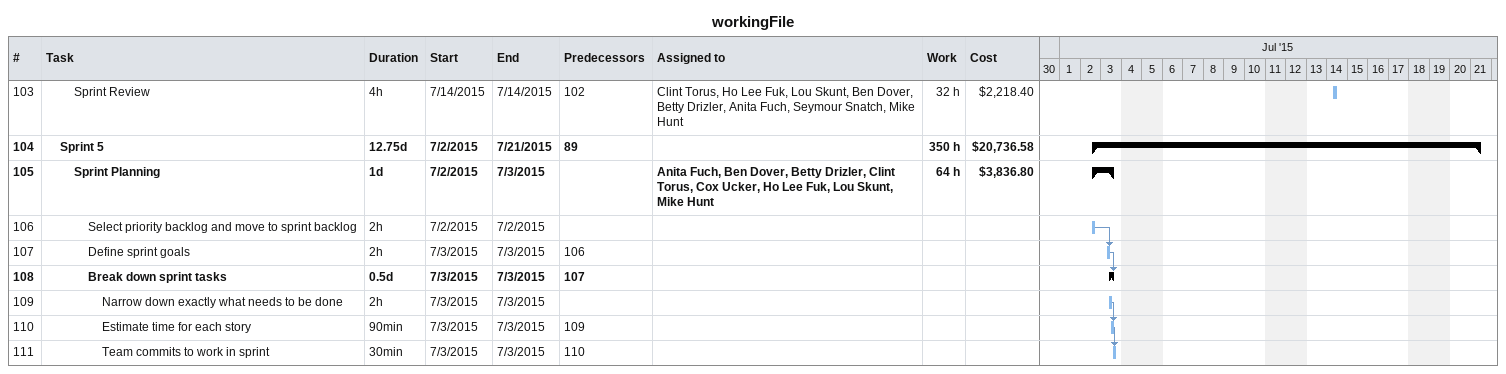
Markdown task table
workingFile

| ID | Level | Task | Duration | Start | Finish | Predecessors | Resources | Work (h) | Cost ($) |
|---|---|---|---|---|---|---|---|---|---|
| 103 | 3 | Sprint Review | 4h | 2015-07-14 | 2015-07-14 | 102 | Clint Torus, Ho Lee Fuk, Lou Skunt, Ben Dover, Betty Drizler, Anita Fuch, Seymour Snatch, Mike Hunt | 32 | 2218.40 |
| 104 | 2 | **Sprint 5** | 12.75d | 2015-07-02 | 2015-07-21 | 89 |  | 350 | 20736.58 |
| 105 | 3 | **Sprint Planning** | 1d | 2015-07-02 | 2015-07-03 |  | Anita Fuch, Ben Dover, Betty Drizler, Clint Torus, Cox Ucker, Ho Lee Fuk, Lou Skunt, Mike Hunt | 64 | 3836.80 |
| 106 | 4 | Select priority backlog and move to sprint backlog | 2h | 2015-07-02 | 2015-07-02 |  |  |  |  |
| 107 | 4 | Define sprint goals | 2h | 2015-07-03 | 2015-07-03 | 106 |  |  |  |
| 108 | 4 | **Break down sprint tasks** | 0.5d | 2015-07-03 | 2015-07-03 | 107 |  |  |  |
| 109 | 5 | Narrow down exactly what needs to be done | 2h | 2015-07-03 | 2015-07-03 |  |  |  |  |
| 110 | 5 | Estimate time for each story | 90min | 2015-07-03 | 2015-07-03 | 109 |  |  |  |
| 111 | 5 | Team commits to work in sprint | 30min | 2015-07-03 | 2015-07-03 | 110 |  |  |  |
